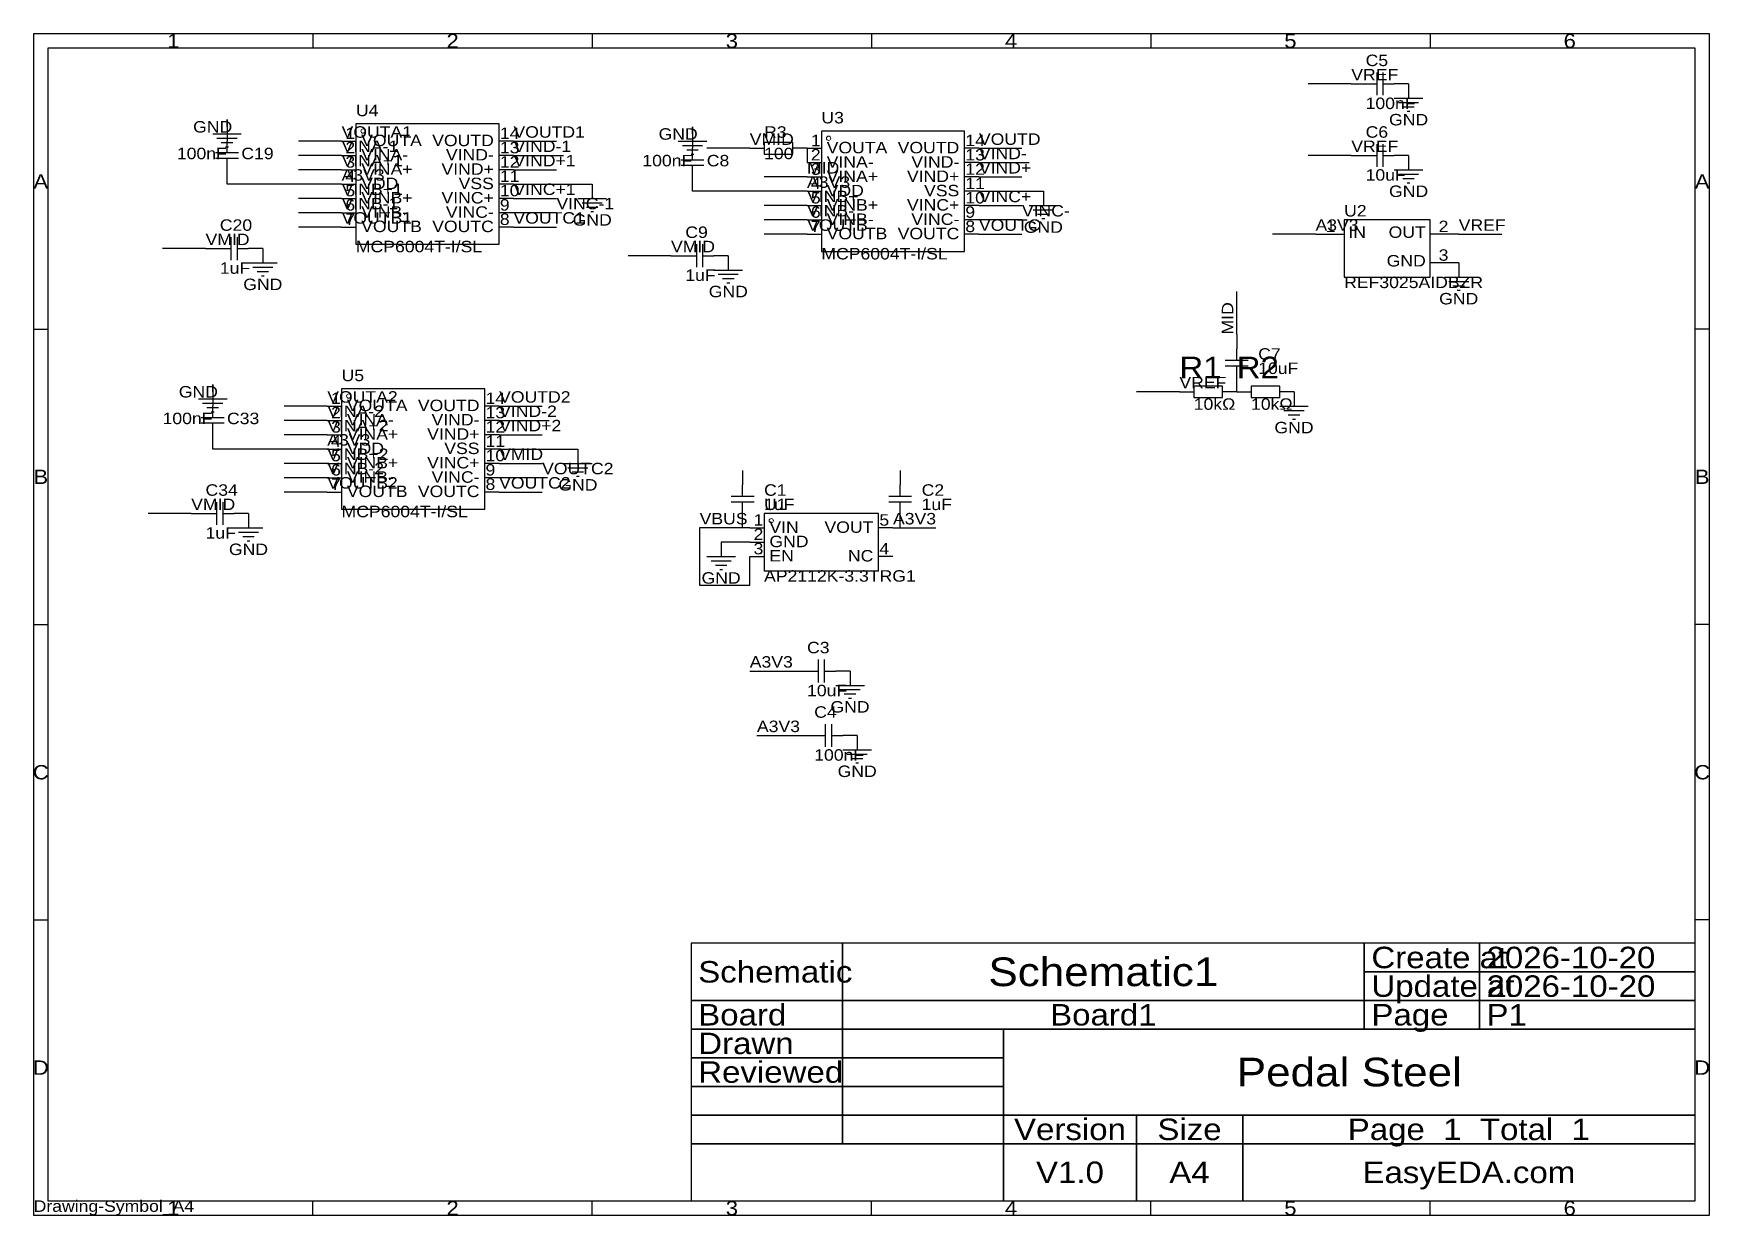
# Model space of a CAD drawing. Header units: millimetres. Extents: x 0 to 297, y 0 to 210.
import ezdxf
from ezdxf.enums import TextEntityAlignment as Align

# ---------------------------------------------------------------- set-up
doc = ezdxf.new("R2010")
doc.units = ezdxf.units.MM
doc.header["$MEASUREMENT"] = 0
doc.styles.get("Standard").update_dxf_attribs({"font": 'arial.ttf'})

msp = doc.modelspace()

# ---------------------------------------------------------------- linework, layer by layer
at = {"color": 1, "true_color": 0xa00000}
for points in [[(0, 209.55), (0, 0), (297.18, 0), (297.18, 209.55)], [(2.54, 207.01), (2.54, 2.54), (294.64, 2.54), (294.64, 207.01)], [(57.15, 193.55), (57.15, 172.21), (82.55, 172.21), (82.55, 193.55)], [(129.54, 190.25), (129.54, 188.21), (134.62, 188.21), (134.62, 190.25)], [(139.7, 192.28), (139.7, 170.94), (165.1, 170.94), (165.1, 192.28)], [(232.41, 176.53), (232.41, 166.37), (247.65, 166.37), (247.65, 176.53)], [(54.61, 146.56), (54.61, 125.22), (80.01, 125.22), (80.01, 146.56)], [(205.74, 147.07), (205.74, 145.03), (210.82, 145.03), (210.82, 147.07)], [(215.9, 147.07), (215.9, 145.03), (220.98, 145.03), (220.98, 147.07)], [(129.54, 124.46), (129.54, 114.3), (149.86, 114.3), (149.86, 124.46)]]:
    msp.add_lwpolyline(points, close=True, dxfattribs=at)
for points in [[(49.53, 209.55), (49.53, 207.01)], [(99.06, 209.55), (99.06, 207.01)], [(148.59, 209.55), (148.59, 207.01)], [(198.12, 209.55), (198.12, 207.01)], [(247.65, 209.55), (247.65, 207.01)], [(238.25, 198.63), (238.25, 202.69)], [(239.27, 202.69), (239.27, 198.63)], [(236.22, 200.66), (238.25, 200.66)], [(239.27, 200.66), (241.3, 200.66)], [(241.3, 198.12), (246.38, 198.12)], [(242.06, 197.36), (245.62, 197.36)], [(242.82, 196.6), (244.86, 196.6)], [(243.59, 195.83), (244.09, 195.83)], [(31.75, 191.77), (36.83, 191.77)], [(32.51, 191.01), (36.07, 191.01)], [(33.27, 190.25), (35.31, 190.25)], [(34.29, 188.47), (34.29, 190.5)], [(114.3, 190.5), (119.38, 190.5)], [(32.26, 188.47), (36.32, 188.47)], [(36.32, 187.45), (32.26, 187.45)], [(34.04, 189.48), (34.54, 189.48)], [(34.29, 185.42), (34.29, 187.45)], [(115.06, 189.74), (118.62, 189.74)], [(115.82, 188.98), (117.86, 188.98)], [(116.59, 188.21), (117.09, 188.21)], [(116.84, 187.2), (116.84, 189.23)], [(236.22, 187.96), (238.25, 187.96)], [(238.25, 185.93), (238.25, 189.99)], [(239.27, 189.99), (239.27, 185.93)], [(239.27, 187.96), (241.3, 187.96)], [(114.81, 187.2), (118.87, 187.2)], [(118.87, 186.18), (114.81, 186.18)], [(116.84, 184.15), (116.84, 186.18)], [(241.3, 185.42), (246.38, 185.42)], [(242.06, 184.66), (245.62, 184.66)], [(242.82, 183.9), (244.86, 183.9)], [(243.59, 183.13), (244.09, 183.13)], [(96.52, 180.34), (101.6, 180.34)], [(97.28, 179.58), (100.84, 179.58)], [(98.04, 178.82), (100.08, 178.82)], [(176.53, 179.07), (181.61, 179.07)], [(98.81, 178.05), (99.31, 178.05)], [(177.29, 178.31), (180.85, 178.31)], [(178.05, 177.55), (180.09, 177.55)], [(178.82, 176.78), (179.32, 176.78)], [(35.05, 169.42), (35.05, 173.48)], [(36.07, 173.48), (36.07, 169.42)], [(33.02, 171.45), (35.05, 171.45)], [(36.07, 171.45), (38.1, 171.45)], [(115.57, 170.18), (117.6, 170.18)], [(117.6, 168.15), (117.6, 172.21)], [(118.62, 172.21), (118.62, 168.15)], [(118.62, 170.18), (120.65, 170.18)], [(38.1, 168.91), (43.18, 168.91)], [(38.86, 168.15), (42.42, 168.15)], [(39.62, 167.39), (41.66, 167.39)], [(40.39, 166.62), (40.89, 166.62)], [(120.65, 167.64), (125.73, 167.64)], [(121.41, 166.88), (124.97, 166.88)], [(122.17, 166.12), (124.21, 166.12)], [(122.94, 165.35), (123.44, 165.35)], [(250.19, 166.37), (255.27, 166.37)], [(250.95, 165.61), (254.51, 165.61)], [(251.71, 164.85), (253.75, 164.85)], [(252.48, 164.08), (252.98, 164.08)], [(0, 157.16), (2.54, 157.16)], [(297.18, 157.16), (294.64, 157.16)], [(211.33, 151.64), (215.39, 151.64)], [(213.36, 151.64), (213.36, 153.67)], [(215.39, 150.62), (211.33, 150.62)], [(213.36, 148.59), (213.36, 150.62)], [(29.21, 144.78), (34.29, 144.78)], [(29.97, 144.02), (33.53, 144.02)], [(30.73, 143.26), (32.77, 143.26)], [(31.75, 141.48), (31.75, 143.51)], [(220.98, 143.51), (226.06, 143.51)], [(221.74, 142.75), (225.3, 142.75)], [(29.72, 141.48), (33.78, 141.48)], [(33.78, 140.46), (29.72, 140.46)], [(31.5, 142.49), (32, 142.49)], [(31.75, 138.43), (31.75, 140.46)], [(222.5, 141.99), (224.54, 141.99)], [(223.27, 141.22), (223.77, 141.22)], [(93.98, 133.35), (99.06, 133.35)], [(94.74, 132.59), (98.3, 132.59)], [(95.5, 131.83), (97.54, 131.83)], [(96.27, 131.06), (96.77, 131.06)], [(125.73, 127.51), (125.73, 129.54)], [(153.67, 127.51), (153.67, 129.54)], [(32.51, 122.43), (32.51, 126.49)], [(33.53, 126.49), (33.53, 122.43)], [(123.7, 127.51), (127.76, 127.51)], [(127.76, 126.49), (123.7, 126.49)], [(125.73, 124.46), (125.73, 126.49)], [(151.64, 127.51), (155.7, 127.51)], [(155.7, 126.49), (151.64, 126.49)], [(153.67, 124.46), (153.67, 126.49)], [(30.48, 124.46), (32.51, 124.46)], [(33.53, 124.46), (35.56, 124.46)], [(35.56, 121.92), (40.64, 121.92)], [(36.32, 121.16), (39.88, 121.16)], [(37.08, 120.4), (39.12, 120.4)], [(37.85, 119.63), (38.35, 119.63)], [(119.38, 116.84), (124.46, 116.84)], [(120.14, 116.08), (123.7, 116.08)], [(120.9, 115.32), (122.94, 115.32)], [(121.67, 114.55), (122.17, 114.55)], [(0, 104.78), (2.54, 104.78)], [(297.18, 104.78), (294.64, 104.78)], [(139.19, 94.49), (139.19, 98.55)], [(140.21, 98.55), (140.21, 94.49)], [(137.16, 96.52), (139.19, 96.52)], [(140.21, 96.52), (142.24, 96.52)], [(142.24, 93.98), (147.32, 93.98)], [(143, 93.22), (146.56, 93.22)], [(143.76, 92.46), (145.8, 92.46)], [(144.53, 91.69), (145.03, 91.69)], [(140.46, 83.06), (140.46, 87.12)], [(141.48, 87.12), (141.48, 83.06)], [(138.43, 85.09), (140.46, 85.09)], [(141.48, 85.09), (143.51, 85.09)], [(143.51, 82.55), (148.59, 82.55)], [(144.27, 81.79), (147.83, 81.79)], [(145.03, 81.03), (147.07, 81.03)], [(145.8, 80.26), (146.3, 80.26)], [(0, 52.39), (2.54, 52.39)], [(297.18, 52.39), (294.64, 52.39)], [(143.45, 48.26), (116.59, 48.26)], [(116.59, 48.26), (116.59, 38.1)], [(143.45, 38.1), (143.45, 48.26)], [(235.98, 48.26), (143.45, 48.26)], [(143.45, 48.26), (143.45, 38.1)], [(235.98, 38.1), (235.98, 48.26)], [(256.39, 48.26), (235.98, 48.26)], [(235.98, 48.26), (235.98, 43.18)], [(256.39, 43.18), (256.39, 48.26)], [(294.64, 48.26), (256.39, 48.26)], [(256.39, 48.26), (256.39, 43.18)], [(294.64, 43.18), (294.64, 48.26)], [(235.98, 43.18), (256.39, 43.18)], [(256.39, 43.18), (235.98, 43.18)], [(235.98, 43.18), (235.98, 38.1)], [(256.39, 43.18), (294.64, 43.18)], [(256.39, 38.1), (256.39, 43.18)], [(294.64, 43.18), (256.39, 43.18)], [(256.39, 43.18), (256.39, 38.1)], [(294.64, 38.1), (294.64, 43.18)], [(116.59, 38.1), (143.45, 38.1)], [(143.45, 38.1), (116.59, 38.1)], [(116.59, 38.1), (116.59, 33.02)], [(143.45, 38.1), (235.98, 38.1)], [(143.45, 33.02), (143.45, 38.1)], [(235.98, 38.1), (143.45, 38.1)], [(143.45, 38.1), (143.45, 33.02)], [(235.98, 38.1), (256.39, 38.1)], [(235.98, 33.02), (235.98, 38.1)], [(256.39, 38.1), (235.98, 38.1)], [(235.98, 38.1), (235.98, 33.02)], [(256.39, 38.1), (294.64, 38.1)], [(256.39, 33.02), (256.39, 38.1)], [(294.64, 38.1), (256.39, 38.1)], [(256.39, 38.1), (256.39, 33.02)], [(294.64, 33.02), (294.64, 38.1)], [(116.59, 33.02), (143.45, 33.02)], [(143.45, 33.02), (116.59, 33.02)], [(116.59, 33.02), (116.59, 27.94)], [(143.45, 33.02), (235.98, 33.02)], [(143.45, 27.94), (143.45, 33.02)], [(172.02, 33.02), (143.45, 33.02)], [(143.45, 33.02), (143.45, 27.94)], [(172.02, 27.94), (172.02, 33.02)], [(294.64, 33.02), (172.02, 33.02)], [(172.02, 33.02), (172.02, 17.78)], [(235.98, 33.02), (256.39, 33.02)], [(256.39, 33.02), (294.64, 33.02)], [(294.64, 17.78), (294.64, 33.02)], [(116.59, 27.94), (143.45, 27.94)], [(143.45, 27.94), (116.59, 27.94)], [(116.59, 27.94), (116.59, 22.86)], [(143.45, 27.94), (172.02, 27.94)], [(143.45, 22.86), (143.45, 27.94)], [(172.02, 27.94), (143.45, 27.94)], [(143.45, 27.94), (143.45, 22.86)], [(172.02, 22.86), (172.02, 27.94)], [(116.59, 22.86), (143.45, 22.86)], [(143.45, 22.86), (116.59, 22.86)], [(116.59, 22.86), (116.59, 17.78)], [(143.45, 22.86), (172.02, 22.86)], [(143.45, 17.78), (143.45, 22.86)], [(172.02, 22.86), (143.45, 22.86)], [(143.45, 22.86), (143.45, 17.78)], [(172.02, 17.78), (172.02, 22.86)], [(116.59, 17.78), (143.45, 17.78)], [(143.45, 17.78), (116.59, 17.78)], [(116.59, 17.78), (116.59, 12.7)], [(143.45, 17.78), (172.02, 17.78)], [(143.45, 12.7), (143.45, 17.78)], [(172.02, 17.78), (143.45, 17.78)], [(143.45, 17.78), (143.45, 12.7)], [(172.02, 17.78), (294.64, 17.78)], [(172.02, 12.7), (172.02, 17.78)], [(195.56, 17.78), (172.02, 17.78)], [(172.02, 17.78), (172.02, 12.7)], [(195.56, 12.7), (195.56, 17.78)], [(214.43, 17.78), (195.56, 17.78)], [(195.56, 17.78), (195.56, 12.7)], [(214.43, 12.7), (214.43, 17.78)], [(294.64, 17.78), (214.43, 17.78)], [(214.43, 17.78), (214.43, 12.7)], [(294.64, 12.7), (294.64, 17.78)], [(116.59, 12.7), (143.45, 12.7)], [(172.02, 12.7), (116.59, 12.7)], [(116.59, 12.7), (116.59, 2.54)], [(143.45, 12.7), (172.02, 12.7)], [(172.02, 12.7), (195.56, 12.7)], [(172.02, 2.54), (172.02, 12.7)], [(195.56, 12.7), (172.02, 12.7)], [(172.02, 12.7), (172.02, 2.54)], [(195.56, 12.7), (214.43, 12.7)], [(195.56, 2.54), (195.56, 12.7)], [(214.43, 12.7), (195.56, 12.7)], [(195.56, 12.7), (195.56, 2.54)], [(214.43, 12.7), (294.64, 12.7)], [(214.43, 2.54), (214.43, 12.7)], [(294.64, 12.7), (214.43, 12.7)], [(214.43, 12.7), (214.43, 2.54)], [(294.64, 2.54), (294.64, 12.7)], [(49.53, 0), (49.53, 2.54)], [(99.06, 0), (99.06, 2.54)], [(116.59, 2.54), (172.02, 2.54)], [(148.59, 0), (148.59, 2.54)], [(172.02, 2.54), (195.56, 2.54)], [(195.56, 2.54), (214.43, 2.54)], [(198.12, 0), (198.12, 2.54)], [(214.43, 2.54), (294.64, 2.54)], [(247.65, 0), (247.65, 2.54)]]:
    msp.add_lwpolyline(points, dxfattribs=at)
at = {"color": 1, "true_color": 0x008800}
for points in [[(233.68, 200.66), (226.06, 200.66)], [(34.29, 193.04), (34.29, 194.31)], [(54.61, 190.5), (46.99, 190.5)], [(85.09, 190.5), (92.71, 190.5)], [(116.84, 191.77), (116.84, 193.04)], [(54.61, 187.96), (46.99, 187.96)], [(85.09, 187.96), (93.98, 187.96)], [(127, 189.23), (119.38, 189.23)], [(137.16, 189.23), (137.16, 186.69)], [(167.64, 189.23), (175.26, 189.23)], [(233.68, 187.96), (226.06, 187.96)], [(54.61, 185.42), (46.99, 185.42)], [(85.09, 185.42), (92.71, 185.42)], [(167.64, 186.69), (176.53, 186.69)], [(54.61, 182.88), (34.29, 182.88)], [(85.09, 182.88), (99.06, 182.88)], [(137.16, 181.61), (116.84, 181.61)], [(137.16, 184.15), (129.54, 184.15)], [(167.64, 184.15), (175.26, 184.15)], [(167.64, 181.61), (179.07, 181.61)], [(54.61, 180.34), (46.99, 180.34)], [(85.09, 180.34), (92.71, 180.34)], [(137.16, 179.07), (129.54, 179.07)], [(167.64, 179.07), (175.26, 179.07)], [(54.61, 177.8), (46.99, 177.8)], [(92.71, 177.8), (85.09, 177.8)], [(137.16, 176.53), (129.54, 176.53)], [(175.26, 176.53), (167.64, 176.53)], [(54.61, 175.26), (46.99, 175.26)], [(85.09, 175.26), (92.71, 175.26)], [(137.16, 173.99), (129.54, 173.99)], [(167.64, 173.99), (175.26, 173.99)], [(227.33, 173.99), (219.71, 173.99)], [(252.73, 173.99), (260.35, 173.99)], [(30.48, 171.45), (22.86, 171.45)], [(113.03, 170.18), (105.41, 170.18)], [(213.36, 156.21), (213.36, 163.83)], [(31.75, 146.05), (31.75, 147.32)], [(203.2, 146.05), (195.58, 146.05)], [(52.07, 143.51), (44.45, 143.51)], [(82.55, 143.51), (90.17, 143.51)], [(52.07, 140.97), (44.45, 140.97)], [(82.55, 140.97), (91.44, 140.97)], [(52.07, 138.43), (44.45, 138.43)], [(82.55, 138.43), (90.17, 138.43)], [(52.07, 135.89), (31.75, 135.89)], [(82.55, 135.89), (96.52, 135.89)], [(52.07, 133.35), (44.45, 133.35)], [(52.07, 130.81), (44.45, 130.81)], [(82.55, 133.35), (90.17, 133.35)], [(90.17, 130.81), (82.55, 130.81)], [(52.07, 128.27), (44.45, 128.27)], [(82.55, 128.27), (90.17, 128.27)], [(27.94, 124.46), (20.32, 124.46)], [(127, 121.92), (125.73, 121.92), (118.11, 121.92), (118.11, 111.76), (127, 111.76), (127, 116.84)], [(152.4, 121.92), (153.67, 121.92), (160.02, 121.92)], [(127, 119.38), (121.92, 119.38)], [(127, 96.52), (134.62, 96.52)], [(128.27, 85.09), (135.89, 85.09)]]:
    msp.add_lwpolyline(points, dxfattribs=at)
at = {"color": 1, "true_color": 0x880000}
for points in [[(233.68, 200.66), (236.22, 200.66)], [(243.84, 200.66), (241.3, 200.66)], [(243.84, 200.66), (243.84, 198.12)], [(34.29, 194.31), (34.29, 191.77)], [(34.29, 193.04), (34.29, 190.5)], [(54.61, 190.5), (57.15, 190.5)], [(85.09, 190.5), (82.55, 190.5)], [(116.84, 193.04), (116.84, 190.5)], [(116.84, 191.77), (116.84, 189.23)], [(54.61, 187.96), (57.15, 187.96)], [(85.09, 187.96), (82.55, 187.96)], [(127, 189.23), (129.54, 189.23)], [(137.16, 189.23), (134.62, 189.23)], [(137.16, 189.23), (139.7, 189.23)], [(167.64, 189.23), (165.1, 189.23)], [(233.68, 187.96), (236.22, 187.96)], [(243.84, 187.96), (241.3, 187.96)], [(243.84, 187.96), (243.84, 185.42)], [(34.29, 182.88), (34.29, 185.42)], [(54.61, 185.42), (57.15, 185.42)], [(85.09, 185.42), (82.55, 185.42)], [(137.16, 186.69), (139.7, 186.69)], [(167.64, 186.69), (165.1, 186.69)], [(54.61, 182.88), (57.15, 182.88)], [(85.09, 182.88), (82.55, 182.88)], [(99.06, 182.88), (99.06, 180.34)], [(116.84, 181.61), (116.84, 184.15)], [(137.16, 184.15), (139.7, 184.15)], [(137.16, 181.61), (139.7, 181.61)], [(167.64, 184.15), (165.1, 184.15)], [(167.64, 181.61), (165.1, 181.61)], [(179.07, 181.61), (179.07, 179.07)], [(54.61, 180.34), (57.15, 180.34)], [(85.09, 180.34), (82.55, 180.34)], [(137.16, 179.07), (139.7, 179.07)], [(167.64, 179.07), (165.1, 179.07)], [(54.61, 177.8), (57.15, 177.8)], [(85.09, 177.8), (82.55, 177.8)], [(137.16, 176.53), (139.7, 176.53)], [(167.64, 176.53), (165.1, 176.53)], [(54.61, 175.26), (57.15, 175.26)], [(85.09, 175.26), (82.55, 175.26)], [(137.16, 173.99), (139.7, 173.99)], [(167.64, 173.99), (165.1, 173.99)], [(227.33, 173.99), (232.41, 173.99)], [(252.73, 173.99), (247.65, 173.99)], [(30.48, 171.45), (33.02, 171.45)], [(40.64, 171.45), (38.1, 171.45)], [(40.64, 171.45), (40.64, 168.91)], [(113.03, 170.18), (115.57, 170.18)], [(123.19, 170.18), (120.65, 170.18)], [(123.19, 170.18), (123.19, 167.64)], [(252.73, 168.91), (247.65, 168.91)], [(252.73, 168.91), (252.73, 166.37)], [(213.36, 156.21), (213.36, 153.67)], [(31.75, 147.32), (31.75, 144.78)], [(31.75, 146.05), (31.75, 143.51)], [(203.2, 146.05), (205.74, 146.05)], [(213.36, 146.05), (210.82, 146.05)], [(213.36, 146.05), (213.36, 148.59)], [(213.36, 146.05), (215.9, 146.05)], [(223.52, 146.05), (220.98, 146.05)], [(223.52, 146.05), (223.52, 143.51)], [(52.07, 143.51), (54.61, 143.51)], [(82.55, 143.51), (80.01, 143.51)], [(52.07, 140.97), (54.61, 140.97)], [(82.55, 140.97), (80.01, 140.97)], [(31.75, 135.89), (31.75, 138.43)], [(52.07, 138.43), (54.61, 138.43)], [(82.55, 138.43), (80.01, 138.43)], [(52.07, 135.89), (54.61, 135.89)], [(82.55, 135.89), (80.01, 135.89)], [(96.52, 135.89), (96.52, 133.35)], [(52.07, 133.35), (54.61, 133.35)], [(52.07, 130.81), (54.61, 130.81)], [(82.55, 133.35), (80.01, 133.35)], [(82.55, 130.81), (80.01, 130.81)], [(125.73, 132.08), (125.73, 129.54)], [(153.67, 132.08), (153.67, 129.54)], [(52.07, 128.27), (54.61, 128.27)], [(82.55, 128.27), (80.01, 128.27)], [(27.94, 124.46), (30.48, 124.46)], [(38.1, 124.46), (35.56, 124.46)], [(38.1, 124.46), (38.1, 121.92)], [(125.73, 121.92), (125.73, 124.46)], [(127, 121.92), (129.54, 121.92)], [(152.4, 121.92), (149.86, 121.92)], [(153.67, 121.92), (153.67, 124.46)], [(121.92, 119.38), (121.92, 116.84)], [(127, 119.38), (129.54, 119.38)], [(127, 116.84), (129.54, 116.84)], [(152.4, 116.84), (149.86, 116.84)], [(134.62, 96.52), (137.16, 96.52)], [(144.78, 96.52), (142.24, 96.52)], [(144.78, 96.52), (144.78, 93.98)], [(135.89, 85.09), (138.43, 85.09)], [(146.05, 85.09), (143.51, 85.09)], [(146.05, 85.09), (146.05, 82.55)]]:
    msp.add_lwpolyline(points, dxfattribs=at)
at = {"color": 1, "lineweight": 0, "true_color": 0xa00000}
for centre in [(58.42, 192.28), (58.42, 192.28), (140.97, 191.01), (140.97, 191.01), (55.88, 145.29), (55.88, 145.29), (130.81, 123.19)]:
    msp.add_circle(centre, 0.381, dxfattribs=at)

# ---------------------------------------------------------------- texts
at = {"color": 1, "true_color": 0xa00000, "width": 1.1}
for s, height, p in [('1', 2.54, (24.77, 208.28)), ('2', 2.54, (74.3, 208.28)), ('3', 2.54, (123.83, 208.28)), ('4', 2.54, (173.35, 208.28)), ('5', 2.54, (222.88, 208.28)), ('6', 2.54, (272.42, 208.28)), ('A', 2.54, (1.27, 183.36)), ('A', 2.54, (295.91, 183.36)), ('B', 2.54, (1.27, 130.97)), ('B', 2.54, (295.91, 130.97)), ('C', 2.54, (1.27, 78.58)), ('C', 2.54, (295.91, 78.58)), ('Schematic1', 5.08, (189.71, 43.18)), ('Board1', 3.81, (189.71, 35.56)), ('D', 2.54, (1.27, 26.19)), ('Pedal Steel', 5.08, (233.33, 25.4)), ('D', 2.54, (295.91, 26.19)), ('Version', 3.81, (183.79, 15.24)), ('Size', 3.81, (204.99, 15.24)), ('Page  1  Total  1', 3.81, (254.53, 15.24)), ('V1.0', 3.81, (183.79, 7.62)), ('A4', 3.81, (204.99, 7.62)), ('EasyEDA.com', 3.81, (254.53, 7.62)), ('1', 2.54, (24.77, 1.27)), ('2', 2.54, (74.3, 1.27)), ('3', 2.54, (123.83, 1.27)), ('4', 2.54, (173.35, 1.27)), ('5', 2.54, (222.88, 1.27)), ('6', 2.54, (272.42, 1.27))]:
    msp.add_text(s, height=height, dxfattribs=at).set_placement(p, align=Align.MIDDLE_CENTER)
at = {"color": 1, "true_color": 0x000080, "width": 1.1}
for s, height, p in [('C5', 2.032, (236.22, 203.2)), ('U4', 2.032, (57.15, 194.31)), ('100nF', 2.032, (236.22, 195.58)), ('U3', 2.032, (139.7, 193.04)), ('R3', 2.032, (129.54, 190.5)), ('C6', 2.032, (236.22, 190.5)), ('100nF', 2.032, (25.4, 186.69)), ('C19', 2.032, (36.83, 186.69)), ('100nF', 2.032, (107.95, 185.42)), ('C8', 2.032, (119.38, 185.42)), ('100', 2.032, (129.54, 186.69)), ('10uF', 2.032, (236.22, 182.88)), ('U2', 2.032, (232.41, 176.53)), ('C20', 2.032, (33.02, 173.99)), ('C9', 2.032, (115.57, 172.72)), ('MCP6004T-I/SL', 2.032, (57.15, 170.18)), ('MCP6004T-I/SL', 2.032, (139.7, 168.91)), ('1uF', 2.032, (33.02, 166.37)), ('1uF', 2.032, (115.57, 165.1)), ('REF3025AIDBZR', 2.032, (232.41, 163.83)), ('R1', 3.81, (203.2, 147.32)), ('R2', 3.81, (213.36, 147.32)), ('C7', 2.032, (217.17, 151.13)), ('U5', 2.032, (54.61, 147.32)), ('10uF', 2.032, (217.17, 148.59)), ('10kΩ', 2.032, (205.74, 142.24)), ('10kΩ', 2.032, (215.9, 142.24)), ('100nF', 2.032, (22.86, 139.7)), ('C33', 2.032, (34.29, 139.7)), ('C34', 2.032, (30.48, 127)), ('C1', 2.032, (129.54, 127)), ('C2', 2.032, (157.48, 127)), ('MCP6004T-I/SL', 2.032, (54.61, 123.19)), ('U1', 2.032, (129.54, 124.46)), ('1uF', 2.032, (129.54, 124.46)), ('1uF', 2.032, (157.48, 124.46)), ('1uF', 2.032, (30.48, 119.38)), ('AP2112K-3.3TRG1', 2.032, (129.54, 111.76)), ('C3', 2.032, (137.16, 99.06)), ('10uF', 2.032, (137.16, 91.44)), ('C4', 2.032, (138.43, 87.63)), ('100nF', 2.032, (138.43, 80.01)), ('Drawing-Symbol_A4', 2.032, (0, 0))]:
    msp.add_text(s, height=height, dxfattribs=at).set_placement(p, align=Align.BOTTOM_LEFT)
at = {"color": 1, "true_color": 0x0000ff, "width": 1.1}
for s, p in [('VREF', (233.68, 200.66)), ('VOUTA1', (54.61, 190.5)), ('VINA-1', (54.61, 187.96)), ('VOUTD1', (85.09, 190.5)), ('VIND-1', (85.09, 187.96)), ('VMID', (127, 189.23)), ('VOUTD', (167.64, 189.23)), ('VREF', (233.68, 187.96)), ('VINA+1', (54.61, 185.42)), ('VIND+1', (85.09, 185.42)), ('VIND-', (167.64, 186.69)), ('A3V3', (54.61, 182.88)), ('A3V3', (137.16, 181.61)), ('MID', (137.16, 184.15)), ('VIND+', (167.64, 184.15)), ('VINB+1', (54.61, 180.34)), ('VINC+1', (85.09, 180.34)), ('VINB+', (137.16, 179.07)), ('VINC+', (167.64, 179.07)), ('VINB-1', (54.61, 177.8)), ('VINC-1', (92.71, 177.8)), ('VINB-', (137.16, 176.53)), ('VINC-', (175.26, 176.53)), ('VOUTB1', (54.61, 175.26)), ('VOUTC1', (85.09, 175.26)), ('VOUTB', (137.16, 173.99)), ('VOUTC', (167.64, 173.99)), ('A3V3', (227.33, 173.99)), ('VREF', (252.73, 173.99)), ('VMID', (30.48, 171.45)), ('VMID', (113.03, 170.18)), ('VREF', (203.2, 146.05)), ('VOUTA2', (52.07, 143.51)), ('VOUTD2', (82.55, 143.51)), ('VINA-2', (52.07, 140.97)), ('VIND-2', (82.55, 140.97)), ('VINA+2', (52.07, 138.43)), ('VIND+2', (82.55, 138.43)), ('A3V3', (52.07, 135.89)), ('VINB+2', (52.07, 133.35)), ('VMID', (82.55, 133.35)), ('VINB-2', (52.07, 130.81)), ('VOUTB2', (52.07, 128.27)), ('VOUTC2', (82.55, 128.27)), ('VOUTC2', (90.17, 130.81)), ('VMID', (27.94, 124.46)), ('VBUS', (118.11, 121.92)), ('A3V3', (152.4, 121.92)), ('A3V3', (127, 96.52)), ('A3V3', (128.27, 85.09))]:
    msp.add_text(s, height=2.032, dxfattribs=at).set_placement(p, align=Align.BOTTOM_LEFT)
at = {"color": 1, "true_color": 0x000080, "width": 1.1}
for p in [(31.75, 193.04), (31.75, 193.04), (243.84, 194.31), (243.84, 194.31), (114.3, 191.77), (114.3, 191.77), (243.84, 181.61), (243.84, 181.61), (99.06, 176.53), (99.06, 176.53), (179.07, 175.26), (179.07, 175.26), (40.64, 165.1), (40.64, 165.1), (123.19, 163.83), (123.19, 163.83), (252.73, 162.56), (252.73, 162.56), (29.21, 146.05), (29.21, 146.05), (223.52, 139.7), (223.52, 139.7), (96.52, 129.54), (96.52, 129.54), (38.1, 118.11), (38.1, 118.11), (121.92, 113.03), (121.92, 113.03), (144.78, 90.17), (144.78, 90.17), (146.05, 78.74), (146.05, 78.74)]:
    msp.add_text('GND', height=2.032, dxfattribs=at).set_placement(p, align=Align.MIDDLE_CENTER)
at = {"color": 1, "true_color": 0x000000, "width": 1.1}
for s, height, p in [('2', 2.03, (57.02, 187.73)), ('1', 2.03, (57.02, 190.27)), ('VOUTD', 2.032, (81.61, 189)), ('1', 2.03, (139.57, 189)), ('VOUTD', 2.032, (164.16, 187.73)), ('3', 2.03, (57.02, 185.19)), ('VIND-', 2.032, (81.61, 186.46)), ('2', 2.03, (139.57, 186.46)), ('VIND-', 2.032, (164.16, 185.19)), ('4', 2.03, (57.02, 182.65)), ('VIND+', 2.032, (81.61, 183.92)), ('3', 2.03, (139.57, 183.92)), ('VIND+', 2.032, (164.16, 182.65)), ('5', 2.03, (57.02, 180.11)), ('VINC+', 2.032, (81.61, 178.84)), ('VSS', 2.032, (81.61, 181.38)), ('4', 2.03, (139.57, 181.38)), ('5', 2.03, (139.57, 178.84)), ('VSS', 2.032, (164.16, 180.11)), ('6', 2.03, (57.02, 177.57)), ('VINC-', 2.032, (81.61, 176.3)), ('6', 2.03, (139.57, 176.3)), ('VINC+', 2.032, (164.16, 177.57)), ('7', 2.03, (57.02, 175.03)), ('VOUTC', 2.032, (81.61, 173.76)), ('7', 2.03, (139.57, 173.76)), ('VINC-', 2.032, (164.16, 175.03)), ('1', 2.03, (230.89, 173.76)), ('OUT', 2.032, (246.89, 172.74)), ('VOUTC', 2.032, (164.16, 172.49)), ('GND', 2.032, (246.89, 167.66)), ('1', 2.03, (54.48, 143.28)), ('2', 2.03, (54.48, 140.74)), ('VOUTD', 2.032, (79.07, 142.01)), ('3', 2.03, (54.48, 138.2)), ('VIND-', 2.032, (79.07, 139.47)), ('4', 2.03, (54.48, 135.66)), ('VIND+', 2.032, (79.07, 136.93)), ('VSS', 2.032, (79.07, 134.39)), ('5', 2.03, (54.48, 133.12)), ('VINC+', 2.032, (79.07, 131.85)), ('6', 2.03, (54.48, 130.58)), ('VINC-', 2.032, (79.07, 129.31)), ('7', 2.03, (54.48, 128.04)), ('VOUTC', 2.032, (79.07, 126.77)), ('1', 2.03, (129.41, 121.69)), ('VOUT', 2.032, (148.92, 120.42)), ('3', 2.03, (129.41, 116.61)), ('2', 2.03, (129.41, 119.15)), ('NC', 2.032, (148.92, 115.34))]:
    msp.add_text(s, height=height, dxfattribs=at).set_placement(p, align=Align.BOTTOM_RIGHT)
for s, height, p in [('VOUTA', 2.032, (58.09, 189)), ('14', 2.032, (82.68, 190.27)), ('13', 2.032, (82.68, 187.73)), ('VOUTA', 2.032, (140.64, 187.73)), ('14', 2.032, (165.23, 189)), ('VINA-', 2.032, (58.09, 186.46)), ('12', 2.032, (82.68, 185.19)), ('VINA-', 2.032, (140.64, 185.19)), ('13', 2.032, (165.23, 186.46)), ('VINA+', 2.032, (58.09, 183.92)), ('11', 2.032, (82.68, 182.65)), ('VINA+', 2.032, (140.64, 182.65)), ('12', 2.032, (165.23, 183.92)), ('VDD', 2.032, (58.09, 181.38)), ('VINB+', 2.032, (58.09, 178.84)), ('10', 2.032, (82.68, 180.11)), ('VDD', 2.032, (140.64, 180.11)), ('11', 2.032, (165.23, 181.38)), ('10', 2.032, (165.23, 178.84)), ('VINB-', 2.032, (58.09, 176.3)), ('9', 2.03, (82.68, 177.57)), ('VINB+', 2.032, (140.64, 177.57)), ('9', 2.03, (165.23, 176.3)), ('VOUTB', 2.032, (58.09, 173.76)), ('8', 2.03, (82.68, 175.03)), ('VINB-', 2.032, (140.64, 175.03)), ('8', 2.03, (165.23, 173.76)), ('IN', 2.032, (233.17, 172.74)), ('2', 2.03, (249.17, 173.76)), ('VOUTB', 2.032, (140.64, 172.49)), ('3', 2.03, (249.17, 168.68)), ('14', 2.032, (80.14, 143.28)), ('VOUTA', 2.032, (55.55, 142.01)), ('13', 2.032, (80.14, 140.74)), ('VINA-', 2.032, (55.55, 139.47)), ('12', 2.032, (80.14, 138.2)), ('VINA+', 2.032, (55.55, 136.93)), ('VDD', 2.032, (55.55, 134.39)), ('11', 2.032, (80.14, 135.66)), ('VINB+', 2.032, (55.55, 131.85)), ('10', 2.032, (80.14, 133.12)), ('VINB-', 2.032, (55.55, 129.31)), ('9', 2.03, (80.14, 130.58)), ('VOUTB', 2.032, (55.55, 126.77)), ('8', 2.03, (80.14, 128.04)), ('VIN', 2.032, (130.48, 120.42)), ('5', 2.03, (149.99, 121.69)), ('GND', 2.032, (130.48, 117.88)), ('4', 2.03, (149.99, 116.61)), ('EN', 2.032, (130.48, 115.34))]:
    msp.add_text(s, height=height, dxfattribs=at).set_placement(p, align=Align.BOTTOM_LEFT)
at = {"color": 1, "true_color": 0x0000ff, "width": 1.1}
msp.add_text('MID', height=2.032, rotation=90, dxfattribs=at).set_placement((213.36, 156.21), align=Align.BOTTOM_LEFT)
at = {"color": 1, "true_color": 0xa00000, "width": 1.1}
for s, p in [('Create at', (237.25, 45.72)), ('2026-10-20', (257.66, 45.72)), ('Schematic', (117.86, 43.18)), ('Update at', (237.25, 40.64)), ('2026-10-20', (257.66, 40.64)), ('Board', (117.86, 35.56)), ('Page', (237.25, 35.56)), ('P1', (257.66, 35.56)), ('Drawn', (117.86, 30.48)), ('Reviewed', (117.86, 25.4))]:
    msp.add_text(s, height=3.81, dxfattribs=at).set_placement(p, align=Align.MIDDLE_LEFT)

doc.saveas('drawing.dxf')
